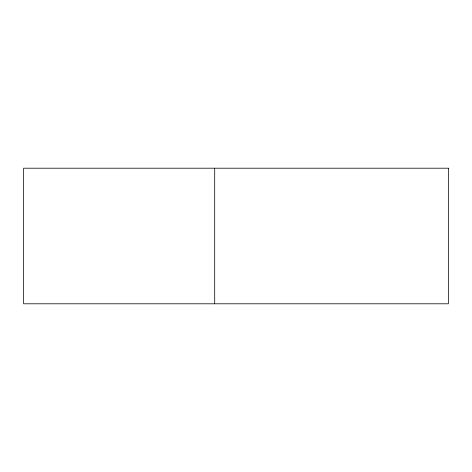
<?xml version="1.0" encoding="UTF-8"?>
<svg xmlns="http://www.w3.org/2000/svg" width="472" height="472" viewBox="0 0 472 472"><rect width="100%" height="100%" fill="white"/><g stroke="black" fill="none" stroke-linecap="round" stroke-linejoin="round"><path stroke-width="0.71" d="M214.695 168.203L214.695 303.797M448.4 168.203L23.6 168.203L23.6 303.797L448.4 303.797L448.4 168.203"/></g></svg>
